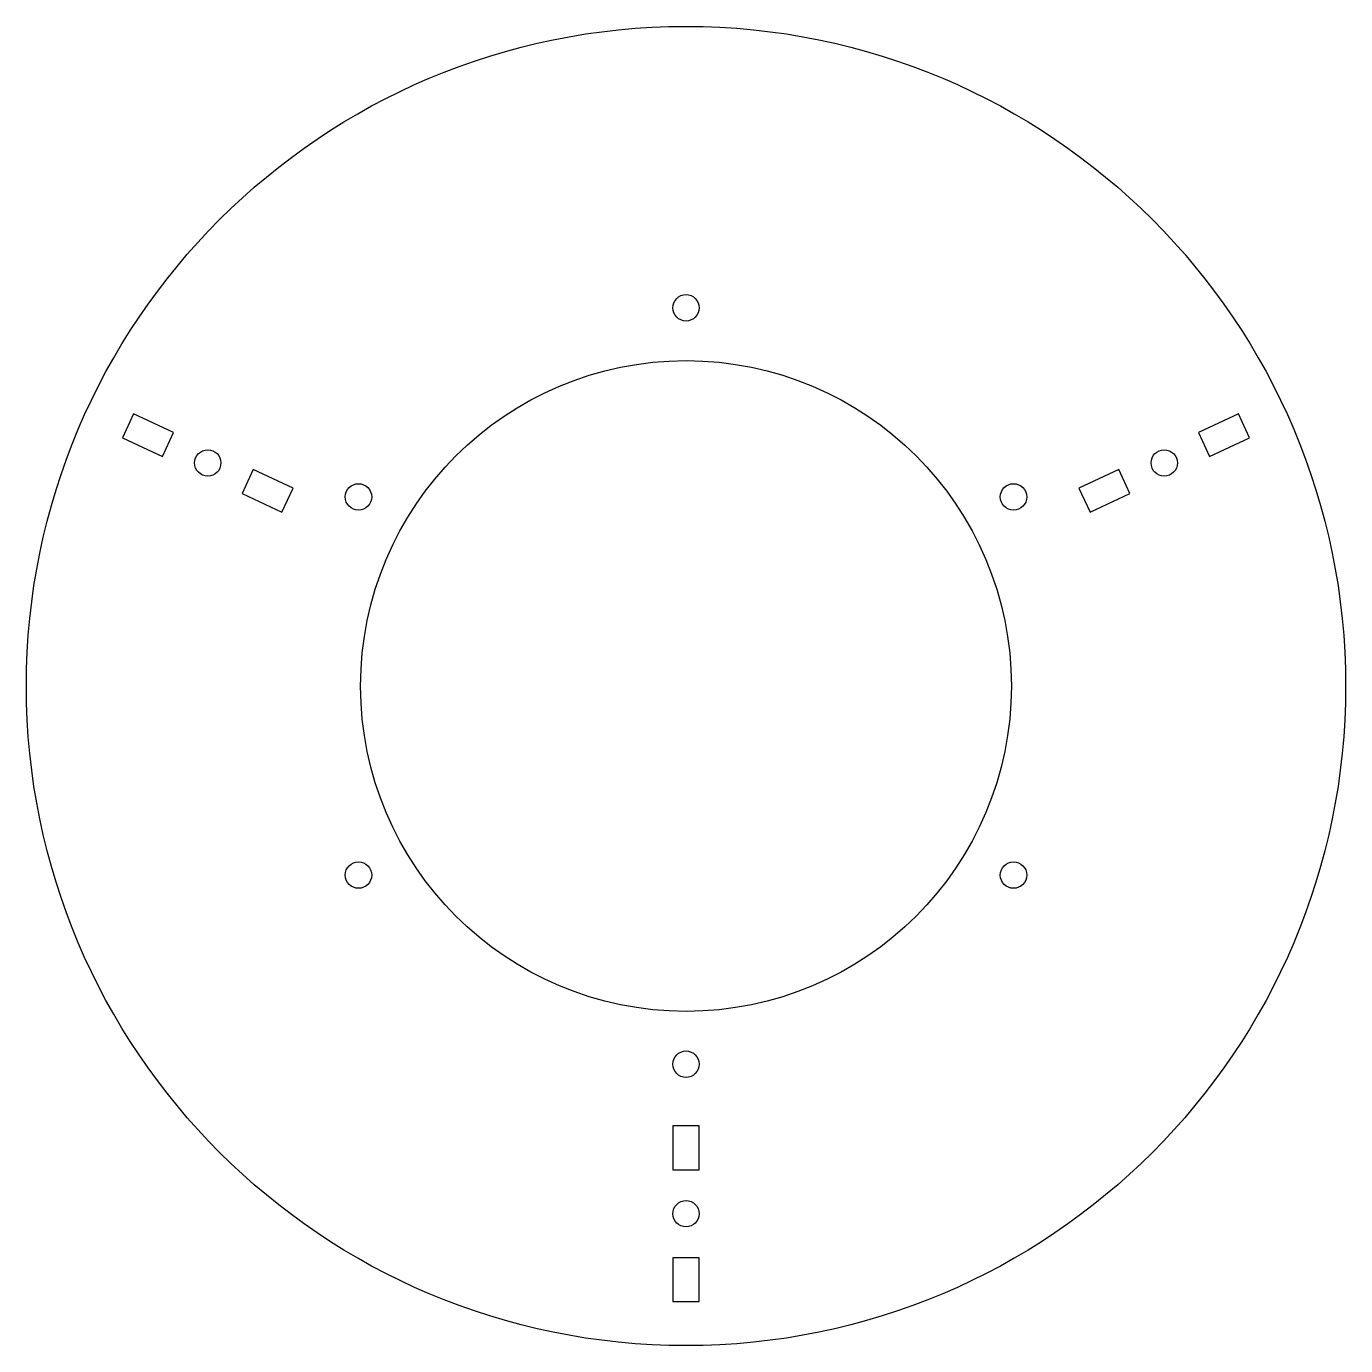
# Model space of a CAD drawing. Header units: millimetres. Extents: x -75 to 75, y -75 to 75.
import ezdxf

# ---------------------------------------------------------------- set-up
doc = ezdxf.new("R2010")
doc.units = ezdxf.units.MM

msp = doc.modelspace()

# ---------------------------------------------------------------- linework, layer by layer
at = {"color": 7, "linetype": 'Continuous', "lineweight": 25}
for p, q in [((-62.81, 30.94), (-64.08, 28.22)), ((-58.28, 28.83), (-62.81, 30.94)), ((62.81, 30.94), (58.28, 28.83)), ((64.08, 28.22), (62.81, 30.94)), ((-59.54, 26.11), (-58.28, 28.83)), ((58.28, 28.83), (59.54, 26.11)), ((-64.08, 28.22), (-59.54, 26.11)), ((59.54, 26.11), (64.08, 28.22)), ((-49.21, 24.6), (-50.48, 21.88)), ((-44.68, 22.49), (-49.21, 24.6)), ((49.21, 24.6), (44.68, 22.49)), ((50.48, 21.88), (49.21, 24.6)), ((-50.48, 21.88), (-45.95, 19.77)), ((-45.95, 19.77), (-44.68, 22.49)), ((44.68, 22.49), (45.95, 19.77)), ((45.95, 19.77), (50.48, 21.88)), ((1.5, -50), (-1.5, -50)), ((-1.5, -50), (-1.5, -55)), ((1.5, -55), (1.5, -50)), ((-1.5, -55), (1.5, -55)), ((1.5, -65), (-1.5, -65)), ((-1.5, -65), (-1.5, -70)), ((1.5, -70), (1.5, -65)), ((-1.5, -70), (1.5, -70))]:
    msp.add_line(p, q, dxfattribs=at)
for centre, radius in [((0, 0), 75), ((0, 43), 1.5), ((0, 0), 37), ((-54.38, 25.36), 1.5), ((54.38, 25.36), 1.5), ((-37.24, 21.5), 1.5), ((37.24, 21.5), 1.5), ((-37.24, -21.5), 1.5), ((37.24, -21.5), 1.5), ((0, -43), 1.5), ((0, -60), 1.5)]:
    msp.add_circle(centre, radius, dxfattribs=at)

doc.saveas('drawing.dxf')
